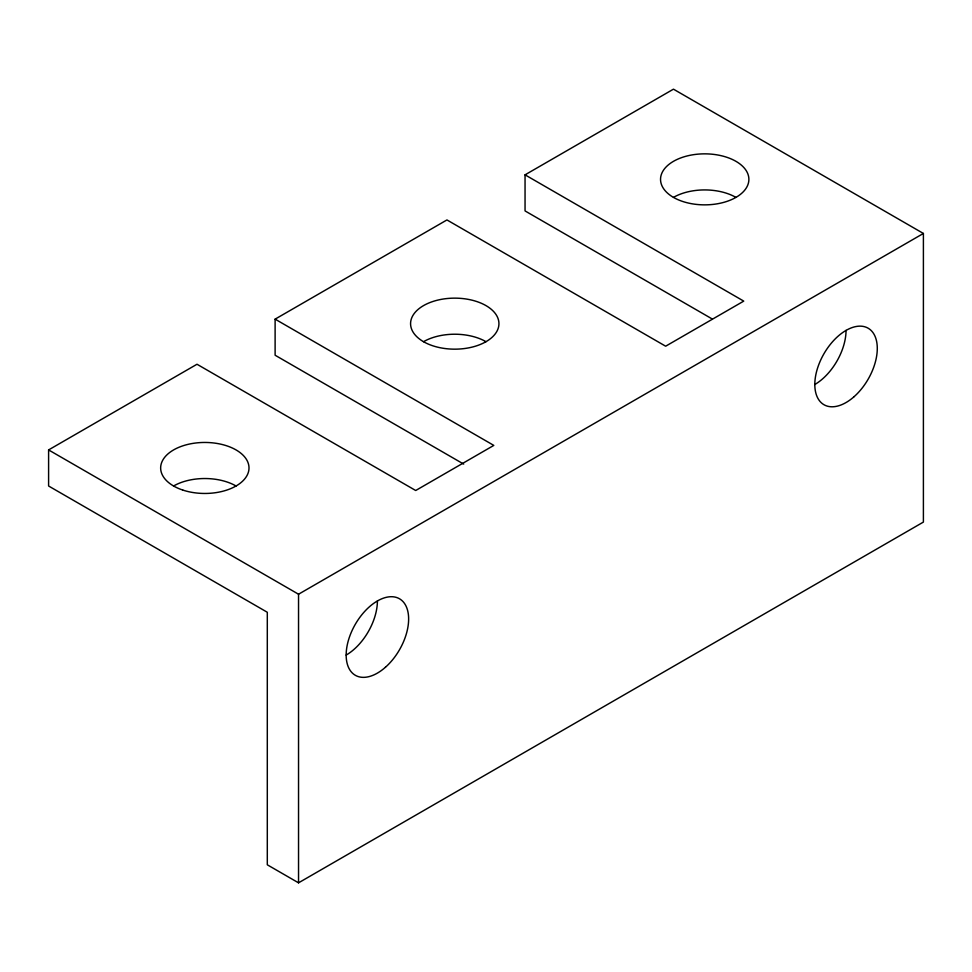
<?xml version="1.0" encoding="UTF-8"?>
<svg xmlns="http://www.w3.org/2000/svg" width="972" height="972" viewBox="0 0 972 972"><rect width="100%" height="100%" fill="white"/><g stroke="black" fill="none" stroke-linecap="round" stroke-linejoin="round"><path stroke-width="1.46" d="M712.318 319.035L525.05 210.924L525.05 174.839L673.462 89.169L923.4 233.462L923.4 522.073L298.538 882.831L267.3 864.801L267.3 612.263L48.6 486L48.6 449.927L197 364.245L415.7 490.508L493.812 445.407L275.112 319.144L275.112 355.23L463.693 464.094M275.112 319.144L446.95 219.939L665.65 346.202L743.75 301.113L525.05 174.839M48.6 449.927L298.538 594.22L923.4 233.462M298.538 594.22L298.538 882.831M846.041 330.395A44.19 25.515 -60 0 1 814.803 384.511M377.403 600.963A44.19 25.515 -60 0 1 346.154 655.079M423.513 341.694A44.19 25.515 0 0 0 497.433 330.261A44.19 25.515 0 0 0 443.317 299.012A44.19 25.515 0 0 0 423.513 341.694A44.19 25.515 0 0 1 486 341.694M673.462 197.389A44.19 25.515 0 0 0 747.383 185.956A44.19 25.515 0 0 0 693.267 154.718A44.19 25.515 0 0 0 673.462 197.389A44.19 25.515 0 0 1 735.938 197.389M173.575 486A44.19 25.515 0 0 1 236.062 486M182.724 490.046A44.19 25.515 0 0 0 249.002 467.957A44.19 25.515 0 0 0 182.724 445.869A44.19 25.515 0 0 0 182.724 490.046M385.483 667.217A44.19 25.515 -60 0 0 399.492 598.776A44.19 25.515 -60 0 0 347.223 645.129A44.19 25.515 -60 0 0 385.483 667.217M854.133 396.649A44.19 25.515 -60 0 0 868.142 328.208A44.19 25.515 -60 0 0 815.873 374.56A44.19 25.515 -60 0 0 854.133 396.649"/></g></svg>
